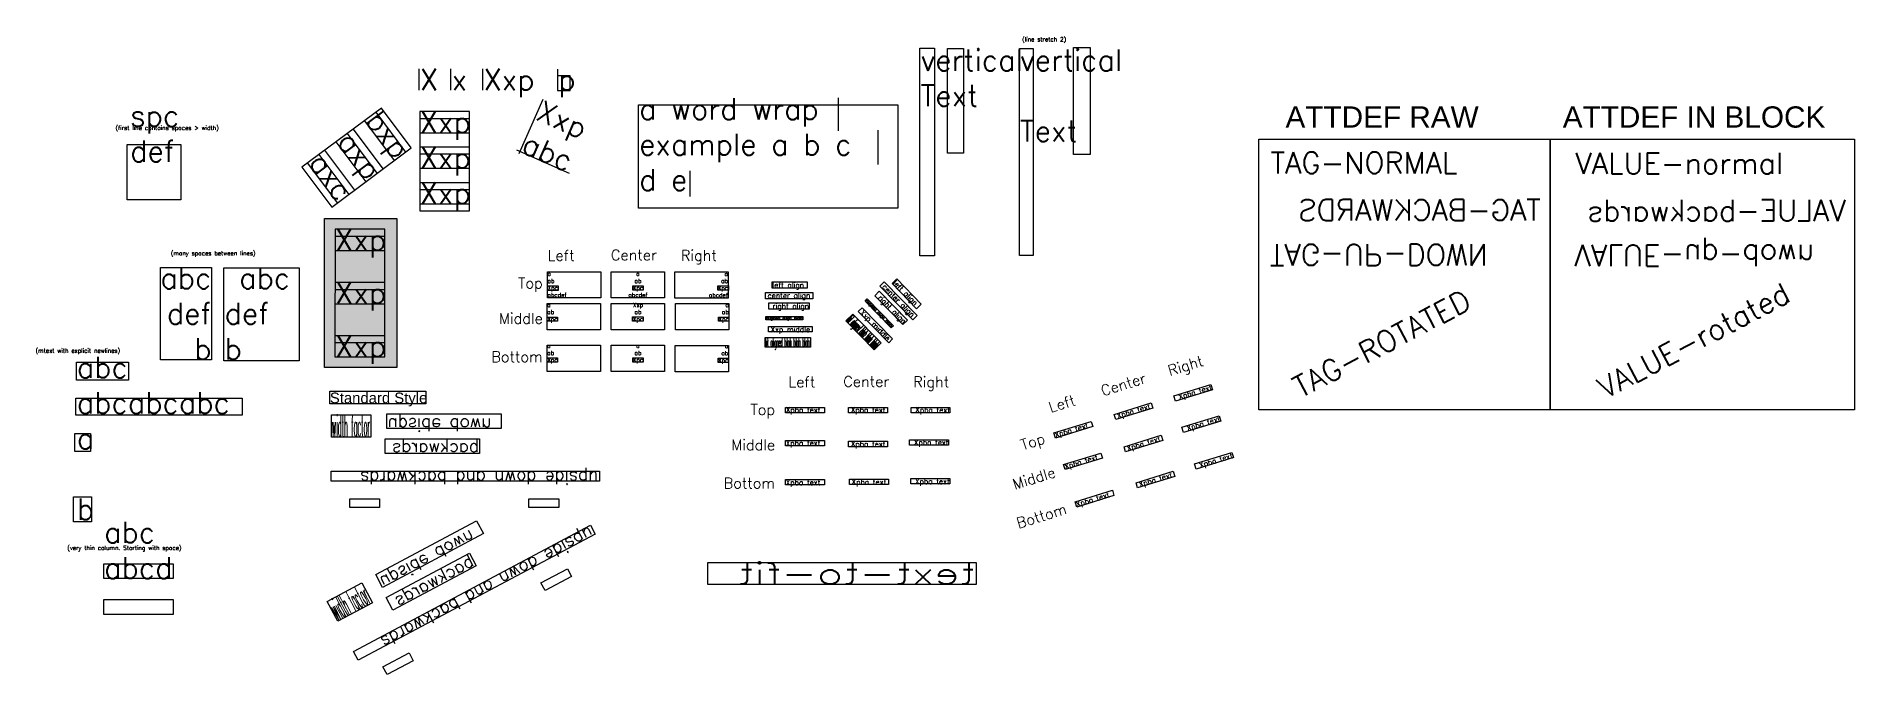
# Model space of a CAD drawing. Header units: millimetres. Extents: x -144 to 8402, y -130 to 2871.
import ezdxf
from ezdxf.enums import TextEntityAlignment as Align

# ---------------------------------------------------------------- set-up
doc = ezdxf.new("R2010")
doc.units = ezdxf.units.MM
doc.styles.add('Simplex_100', font='simplex.shx', dxfattribs={"height": 100})
doc.styles.get("Standard").update_dxf_attribs({"font": ''})
doc.styles.get('Standard').set_extended_font_data('Arial')

# ---------------------------------------------------------------- blocks, each defined once
blk = doc.blocks.new('att_block')
at = {"style": 'Simplex_100'}
blk.add_attdef('TAG-NORMAL', (-1.475025712014016, 1078.575177555836), '', height=100, dxfattribs=at)
for tag, p, text_generation_flag in [('TAG-BACKWARDS', (1269.472584706861, 856.293675022608), 2), ('TAG-UP-DOWN', (-3.85405151989471, 745.1529237559944), 4)]:
    blk.add_attdef(tag, p, '', height=100, dxfattribs=dict(at, text_generation_flag=text_generation_flag))
blk.add_attdef('TAG-ROTATED', (139.097379222062, 20.09183437225602), '', height=100, rotation=27.80854687511411, dxfattribs=at)

msp = doc.modelspace()

# ---------------------------------------------------------------- linework, layer by layer
for p, q in [((1653.190211758417, 2718.019383275966), (1653.190211758417, 2618.002991055706)), ((1802.865402314086, 2617.682527475733), (1803.272339502802, 2717.86771115919)), ((1951.63615210783, 2717.729453607566), (1951.63615210783, 2617.71306138731)), ((2305.150072475592, 2717.039275707832), (2305.150072475592, 2617.022883487573)), ((2365.191951517335, 2684.714847859196), (2305.150072475592, 2684.714847859196)), ((2365.191951517335, 2617.15366612324), (2365.191951517335, 2684.845630494863)), ((2235.516038779858, 2573.826227947068), (2123.737926882964, 2318.202630071866)), ((2305.150072475592, 2617.022883487573), (2365.191951517335, 2617.022883487573)), ((3623.534053281395, 2581.275684746421), (3623.534053281395, 2426.217731892853)), ((1478.012195330531, 2534.114612543703), (1103.868043120194, 2255.954170286041)), ((1451.275995463029, 2514.237372352996), (1590.803231695316, 2327.196590573919)), ((1617.538588124937, 2347.140425051236), (1478.012195330531, 2534.114612543703)), ((1657.89470049368, 2517.715283910026), (1657.140669542595, 2051.500194377849)), ((1657.840817726582, 2484.399729620753), (1891.190563171374, 2484.399729620753)), ((1891.190563171374, 2517.75442669744), (1657.89470049368, 2517.715283910026)), ((1891.190563171374, 2051.500194377849), (1891.190563171374, 2517.75442669744)), ((1457.121335177443, 2227.473603009311), (1317.17545807251, 2415.075586444917)), ((1344.028527752924, 2435.107231742928), (1483.974404857857, 2247.505248307323)), ((1397.772125154332, 2474.304493315119), (1537.289548063068, 2287.276866614276)), ((1657.857229838041, 2417.636725667168), (1891.190563171374, 2417.636725667168)), ((3810.245953819696, 2430.524899372345), (3810.245953819696, 2268.288340656131)), ((1183.795078693046, 2315.376559843501), (1323.644640432444, 2127.903690276656)), ((1210.51804517825, 2335.243961571009), (1350.335404643824, 2147.814260195788)), ((1243.813920225128, 2068.352186850435), (1617.538588124937, 2347.140425051236)), ((1263.149656784452, 2375.827944912222), (1403.600736685691, 2187.54872075624)), ((1657.140669542595, 2351.121418272958), (1891.190563171374, 2351.121418272958)), ((1891.190563171374, 2317.619863613412), (1657.140669542595, 2317.619863613412)), ((2112.647097745043, 2337.691338536231), (2360.44606407499, 2227.146823010428)), ((1103.868043120194, 2255.954170286041), (1243.813920225128, 2068.352186850435)), ((1130.173522205489, 2275.511187689462), (1270.087700126091, 2087.951698037716)), ((1656.295752470493, 2250.848232767395), (1891.190563171374, 2250.848232767395)), ((2926.815103930356, 2239.437225841006), (2926.815103930356, 2117.400878067175)), ((1657.301750394173, 2151.096004777393), (1891.190563171374, 2151.096004777393)), ((1657.355606491389, 2184.395069159028), (1891.190563171374, 2184.395069159028)), ((1657.140669542595, 2051.500194377849), (1891.190563171374, 2051.500194377849)), ((1657.193684257101, 2084.279034336955), (1891.190563171374, 2084.279034336955)), ((1259.465069924726, 1964.886525660386), (1258.71103897364, 1364.123455108875)), ((1259.411187157628, 1931.570971371113), (1492.760932602419, 1931.570971371113)), ((1492.760932602419, 1964.9256684478), (1259.465069924726, 1964.886525660386)), ((1492.760932602419, 1364.123455108875), (1492.760932602419, 1964.9256684478)), ((1259.427599269086, 1864.807967417528), (1492.760932602419, 1864.807967417528)), ((1492.760932602419, 1714.143119425495), (1258.71103897364, 1714.143119425495)), ((1257.866121901539, 1680.708548061867), (1492.760932602419, 1680.708548061867)), ((1258.925975922435, 1614.210901798287), (1492.760932602419, 1614.210901798287)), ((1258.872119825218, 1464.860281767949), (1492.760932602419, 1464.860281767949)), ((1258.764053688146, 1431.166016055231), (1492.760932602419, 1431.166016055231)), ((1258.71103897364, 1364.123455108875), (1492.760932602419, 1364.123455108875))]:
    msp.add_line(p, q)
for points in [[(4007.244404792273, 2815.090483302732), (4076.279791227572, 2815.090483302732), (4076.279791227572, 1839.318099752687), (4007.244404792273, 1839.318099752687)], [(4137.28780652861, 2813.485600837248), (4212.745100510048, 2813.485600837248), (4212.745100510048, 2322.389629054647), (4137.28780652861, 2322.389629054647)], [(4476.042857755789, 2813.485600837248), (4540.261826829897, 2813.485600837248), (4540.261826829897, 1840.922989756476), (4476.042857755789, 1840.922989756476)], [(4729.707766980735, 2818.300263310312), (4808.376001436833, 2818.300263310312), (4808.376001436833, 2315.970069039489), (4729.707766980735, 2315.970069039489)], [(2685.665795860739, 2549.68980593309), (3905.038151264839, 2549.68980593309), (3905.038151264839, 2062.980126954515), (2685.665795860739, 2062.980126954515)], [(283.0215795545591, 2362.712010013021), (533.7509706405253, 2362.712010013021), (533.7509706405253, 2102.446415267385), (283.0215795545591, 2102.446415267385)], [(5601.849092861962, 2387.769115087826), (6971.13995550185, 2387.769115087826), (6971.13995550185, 1114.505223504429), (5601.849092861962, 1114.505223504429)], [(6971.13995550185, 2387.769115087826), (8401.702132138707, 2387.769115087826), (8401.702132138707, 1114.505223504429), (6971.13995550185, 1114.505223504429)], [(438.2950187145469, 1784.641125551439), (678.2906207911946, 1784.641125551439), (678.2906207911946, 1350.491366253103), (438.2950187145469, 1350.491366253103)], [(737.1816518812265, 1782.7299147673), (1090.184108297664, 1782.7299147673), (1090.184108297664, 1345.9778952466), (737.1816518812265, 1345.9778952466)], [(2257.407628213671, 1764.570596261084), (2507.956414125072, 1764.570596261084), (2507.956414125072, 1641.032635749288), (2257.407628213671, 1641.032635749288)], [(2557.780505483937, 1764.570596261084), (2808.329291395337, 1764.570596261084), (2808.329291395337, 1641.032635749288), (2557.780505483937, 1641.032635749288)], [(2856.107983649026, 1764.201292994531), (3106.656769560427, 1764.201292994531), (3106.656769560427, 1640.663332482735), (2856.107983649026, 1640.663332482735)], [(3314.014118120012, 1717.547304911544), (3479.036056100216, 1717.547304911544), (3479.036056100216, 1686.51099614194), (3314.014118120012, 1686.51099614194)], [(3840.576114960332, 1717.355439563543), (3996.195272755276, 1558.684287184006), (3974.986845666379, 1537.883798171137), (3819.367687871434, 1696.554950550674)], [(3899.319845023907, 1730.307496510282), (4014.869399203248, 1612.491790665526), (3992.711347557137, 1590.759942854296), (3877.161793377796, 1708.575648699052)], [(2257.881940800732, 1697.841068217888), (2307.449253654036, 1697.841068217888), (2307.449253654036, 1676.792581860993), (2257.881940800732, 1676.792581860993)], [(2707.907319736089, 1677.509768640502), (2659.003560813976, 1677.509768640502), (2659.003560813976, 1698.187819758136), (2707.907319736089, 1698.187819758136)], [(3108.265806788409, 1677.20877992697), (3058.583385054568, 1677.20877992697), (3058.583385054568, 1697.491532024776), (3108.265806788409, 1697.491532024776)], [(3282.128320675389, 1666.538702477699), (3504.375608330959, 1666.538702477699), (3504.375608330959, 1636.832512503897), (3282.128320675389, 1636.832512503897)], [(3761.19900918188, 1636.529010596386), (3883.855644634176, 1510.748248695222), (3873.521718833211, 1500.744995775757), (3750.865083380913, 1626.525757676921)], [(3817.235444278699, 1672.767539003437), (3950.179554200165, 1537.216136321344), (3928.654585592195, 1516.105194375689), (3795.71047567073, 1651.656597057782)], [(2256.267150985223, 1614.623686966545), (2506.815936896623, 1614.623686966545), (2506.815936896623, 1491.085726454749), (2256.267150985223, 1491.085726454749)], [(2305.329020321809, 1531.381712967221), (2256.267150985223, 1531.381712967221), (2256.267150985223, 1551.516487251955), (2305.329020321809, 1551.516487251955)], [(2557.780505483937, 1614.623686966545), (2808.329291395337, 1614.623686966545), (2808.329291395337, 1491.085726454749), (2557.780505483937, 1491.085726454749)], [(2657.824904147104, 1551.846288084587), (2707.437766416834, 1551.846288084587), (2707.437766416834, 1531.292466977334), (2657.824904147104, 1531.292466977334)], [(2859.689934839766, 1614.623686966545), (3110.238720751166, 1614.623686966545), (3110.238720751166, 1491.085726454749), (2859.689934839766, 1491.085726454749)], [(3061.497928661089, 1551.468151641925), (3110.238720751166, 1551.468151641925), (3110.238720751166, 1531.388565286235), (3061.497928661089, 1531.388565286235)], [(3284.158919656697, 1553.651343703894), (3458.364294888151, 1553.651343703894), (3458.364294888151, 1538.890839328934), (3284.158919656697, 1538.890839328934)], [(3297.61808474192, 1618.654101681728), (3487.482033747236, 1618.654101681728), (3487.482033747236, 1588.504538775993), (3297.61808474192, 1588.504538775993)], [(3693.797874194572, 1565.339031570755), (3826.393760064524, 1429.582378240643), (3793.445506612034, 1397.267875092483), (3660.849620742084, 1533.024528422596)], [(3736.534278449238, 1594.612051487919), (3879.940650611883, 1448.393201238139), (3862.053240053453, 1430.849849945291), (3718.646867890807, 1577.068700195071)], [(3280.264941724713, 1456.008778727558), (3493.780166929719, 1456.008778727558), (3493.780166929719, 1409.858865192625), (3280.264941724713, 1409.858865192625)], [(3296.908846882407, 1506.31330153912), (3501.714461417798, 1506.31330153912), (3501.714461417798, 1481.25878835147), (3296.908846882407, 1481.25878835147)], [(2256.267150985223, 1419.146818467988), (2506.815936896623, 1419.146818467988), (2506.815936896623, 1295.608857956192), (2256.267150985223, 1295.608857956192)], [(2557.780505483937, 1419.146818467988), (2808.329291395337, 1419.146818467988), (2808.329291395337, 1295.608857956192), (2557.780505483937, 1295.608857956192)], [(2857.688537754222, 1418.146477889904), (3108.237323665623, 1418.146477889904), (3108.237323665623, 1294.608517378109), (2857.688537754222, 1294.608517378109)], [(44.14174398970499, 1339.008190444308), (288.630112267565, 1339.008190444308), (288.630112267565, 1255.465216842358), (44.14174398970499, 1255.465216842358)], [(2256.267150985223, 1359.362272415079), (2304.703489812571, 1359.362272415079), (2304.703489812571, 1339.254462646421), (2256.267150985223, 1339.254462646421)], [(2707.937806500237, 1339.198309814369), (2658.907510908527, 1339.198309814369), (2658.709451070963, 1359.577083947118), (2707.739746662674, 1359.577083947118)], [(3108.237323665623, 1337.946220010992), (3059.677363325719, 1337.946220010992), (3059.677363325719, 1358.302085235618), (3108.237323665623, 1358.302085235618)], [(1235.026078838535, 1203.486571312837), (1686.727127864729, 1203.486571312837), (1686.727127864729, 1142.862665179693), (1235.026078838535, 1142.862665179693)], [(5201.739713386239, 1180.409930143041), (5375.998451517936, 1234.060364740901), (5383.597728241831, 1209.377612726957), (5209.338990110135, 1155.727178129097)], [(41.00727797084618, 1169.833670976879), (822.5341825557732, 1169.833670976879), (822.5341825557732, 1090.46785228458), (41.00727797084618, 1090.46785228458)], [(3377.062990177222, 1126.515987027727), (3560.544993352042, 1126.515987027727), (3560.544993352042, 1100.689890657812), (3377.062990177222, 1100.689890657812)], [(3673.325239795405, 1126.515987027727), (3856.312462407134, 1126.515987027727), (3856.312462407134, 1100.689890657812), (3673.325239795405, 1100.689890657812)], [(3966.958713340113, 1126.515987027727), (4149.289393555458, 1126.515987027727), (4149.289393555458, 1100.689890657812), (3966.958713340113, 1100.689890657812)], [(4921.105656009312, 1094.008873285541), (5095.991870819034, 1147.85249415823), (5103.591147542927, 1123.169742144286), (4928.704932733206, 1069.326121271598)], [(1242.161951306223, 1091.510655273149), (1426.981189182496, 1091.510655273149), (1426.981189182496, 986.6669630409887), (1242.161951306223, 986.6669630409887)], [(1503.127975605129, 1096.147364534854), (2040.338527446592, 1096.147364534854), (2040.338527446592, 1027.693437193848), (1503.127975605129, 1027.693437193848)], [(4637.959200823887, 1006.834304374908), (4813.3182918192, 1060.823513429515), (4820.917568543094, 1036.140761415572), (4645.558477547781, 982.1515523609653)], [(5239.621572999976, 1033.128769773471), (5414.517459872733, 1086.975368461739), (5422.116736596628, 1062.292616447795), (5247.220849723871, 1008.446017759527)], [(35.71046727997237, 1003.651040283854), (109.8928234574123, 1003.651040283854), (109.8928234574123, 920.1080666819034), (35.71046727997237, 920.1080666819034)], [(1495.636991334941, 978.4921722401831), (1938.675178369399, 978.4921722401831), (1938.675178369399, 910.0382448991776), (1495.636991334941, 910.0382448991776)], [(3377.062990177222, 971.1902127950034), (3560.232786630553, 971.1902127950034), (3560.232786630553, 945.6396037720267), (3377.062990177222, 945.6396037720267)], [(3673.082171496417, 967.5046752983023), (3856.443850676857, 967.5046752983023), (3856.443850676857, 941.6785789283877), (3673.082171496417, 941.6785789283877)], [(3959.826325055285, 974.6084344671107), (4142.8236677554, 974.6084344671107), (4142.8236677554, 948.7823380971957), (3959.826325055285, 948.7823380971957)], [(4967.662106054756, 941.9656120100861), (5142.906199906406, 995.9194159722352), (5150.505476630298, 971.236663958292), (4975.261382778651, 917.2828599961437)], [(4683.663496348876, 858.3849409153122), (4858.724202293147, 912.2822837723461), (4866.242417421307, 887.8628230344075), (4691.181711477036, 833.9654801773736)], [(5298.511478112208, 861.1228482681436), (5474.306688911648, 915.2463290228617), (5481.905965635541, 890.563577008918), (5306.110754836101, 836.4400962541997)], [(1240.882221839669, 826.3953351016796), (2502.577924511354, 826.3953351016796), (2502.577924511354, 779.3332573033751), (1240.882221839669, 779.3332573033751)], [(3377.062990177222, 787.7411568956278), (3560.518835383768, 787.7411568956278), (3560.518835383768, 761.9150605257126), (3377.062990177222, 761.9150605257126)], [(3677.119302156619, 789.0134342791142), (3859.932887456827, 789.0134342791142), (3859.932887456827, 763.6190340070815), (3677.119302156619, 763.6190340070815)], [(3965.496726274461, 792.8891330513343), (4149.435051016822, 792.8891330513343), (4149.435051016822, 767.0630366814194), (3965.496726274461, 767.0630366814194)], [(5024.041196699125, 772.5642552190272), (5198.761461276213, 826.3567836633088), (5206.233712294734, 802.0866161753733), (5031.513447717644, 748.294087731092)], [(30.48636351745881, 706.0292175920896), (114.0721177514788, 706.0292175920896), (114.0721177514788, 588.0247756854076), (30.48636351745881, 588.0247756854076)], [(1328.770017435056, 696.9769069889593), (1467.806225203954, 696.9769069889593), (1467.806225203954, 655.6539749054983), (1328.770017435056, 655.6539749054983)], [(2169.781635978719, 696.2204625749513), (2311.075727884155, 696.2204625749513), (2311.075727884155, 655.3404823716878), (2169.781635978719, 655.3404823716878)], [(4737.643010734193, 683.0573385901284), (4912.977101797853, 737.0388507153734), (4920.576378521747, 712.3560987014298), (4745.242287458085, 658.3745865761852)], [(1346.105286098636, -20.26497154951699), (2459.75554474538, 572.7435845070011), (2481.875153095552, 531.2036989374826), (1368.224894448808, -61.80485711903543)], [(1450.79359546098, 341.0926776488702), (1924.968682797141, 593.5865658116398), (1957.14265669824, 533.1649176065544), (1482.967569362079, 280.6710294437846)], [(1499.480611668711, 233.72213433265), (1890.533375450453, 441.954147023881), (1922.707349351552, 381.5324988187958), (1531.65458556981, 173.3004861275647)], [(172.6386926444611, 391.7530536011799), (498.3711723482411, 391.7530536011799), (498.3711723482411, 321.8948354956119), (172.6386926444611, 321.8948354956119)], [(2227.192448122483, 301.4259234754791), (2351.907307388903, 367.8354430155191), (2371.12127314992, 331.7522571645763), (2246.4064138835, 265.3427376245363)], [(4273.139790916153, 293.5190185889896), (3011.409031042429, 293.5190185889896), (3011.409031042429, 397.4744158485519), (4273.139790916153, 397.4744158485519)], [(1222.628221207294, 214.3436070296722), (1385.761052386767, 301.2103445103453), (1435.038549655382, 208.668850769356), (1271.905718475909, 121.8021132886828)], [(172.6206789157295, 223.5057708542372), (499.0125347532157, 223.5057708542372), (499.0125347532157, 152.9885046592935), (172.6206789157295, 152.9885046592935)], [(1484.508310781334, -93.18956896674194), (1607.23022258243, -27.84127568650115), (1626.652379791133, -64.31543812150119), (1503.930467990038, -129.663731401742)]]:
    msp.add_lwpolyline(points, close=True)

# ---------------------------------------------------------------- block references
msp.add_blockref('att_block', (7089.754744312428, 1145.436041642)).add_auto_attribs({'TAG-UP-DOWN': 'VALUE-up-down', 'TAG-ROTATED': 'VALUE-rotated', 'TAG-BACKWARDS': 'VALUE-backwards', 'TAG-NORMAL': 'VALUE-normal'})

# ---------------------------------------------------------------- texts
at = {"style": 'Simplex_100'}
for s, height, p in [('(line stretch 2)', 20, (4488.817654111234, 2847.17610147805)), ('(first line contains spaces > width)', 20, (227.5183216000696, 2430.977029871989)), ('(many spaces between lines)', 20, (487.8659541514862, 1841.684218077993)), ('Left', 50, (2258.790133445919, 1816.074683850911)), ('Center', 50, (2555.897813380733, 1818.061301616002)), ('Right', 50, (2884.680183217371, 1816.074683850911)), ('left align', 25, (3314.992442091547, 1689.210892754812)), ('(mtext with explicit newlines)', 20, (-147.9274678532601, 1383.793667408752)), ('Left', 50, (3390.334149606296, 1221.489427049843)), ('Center', 50, (3648.019652127173, 1223.476044814933)), ('Right', 50, (3976.802021963811, 1221.489427049843)), ('(very thin column. Starting with space)', 20, (1.107931123235174, 456.4096060164536))]:
    msp.add_text(s, height=height, dxfattribs=at).set_placement(p)
for s, height, p in [('Top', 50, (2235.705846512729, 1686.084739531371)), ('Middle', 50, (2235.705846512729, 1520.02891970844)), ('right align', 25, (3487.251705322982, 1589.998261399696)), ('Bottom', 50, (2235.705846512729, 1339.968384560472)), ('Top', 50, (3327.827685259169, 1091.499482730302)), ('Middle', 50, (3327.827685259169, 925.4436629073712)), ('Bottom', 50, (3327.827685259169, 745.3831277594031))]:
    msp.add_text(s, height=height, dxfattribs=at).set_placement(p, align=Align.RIGHT)
for s, height, rotation, p in [('left align', 25, 314.4436325050769, (3879.774386159, 1709.76767154828)), ('Right', 50, 17.11244853087239, (5183.201506932771, 1274.075184831129)), ('Center', 50, 17.11244853087239, (4868.390068033046, 1179.230304613872)), ('Left', 50, 17.11244853087239, (4622.697091158641, 1101.508197242965))]:
    msp.add_text(s, height=height, rotation=rotation, dxfattribs=at).set_placement(p)
msp.add_text('center align', height=25, dxfattribs=at).set_placement((3392.799838583311, 1639.997236064009), align=Align.CENTER)
msp.add_text('aligned align blah', height=12.95792096683523, rotation=314.2224926522487, dxfattribs=at).set_placement((3752.201292435068, 1626.887639697097), (3871.840001780707, 1503.957047539828), align=Align.ALIGNED)
for s, height, rotation, p in [('right align', 25, 314.4436325050769, (3929.559735782156, 1517.315550353572)), ('Top', 50, 17.11244853087239, (4601.207122539638, 958.8806229169247)), ('Middle', 50, 17.11244853087239, (4650.068712319713, 800.1762425702267)), ('Bottom', 50, 17.11244853087239, (4703.051161314045, 628.0871481559223))]:
    msp.add_text(s, height=height, rotation=rotation, dxfattribs=at).set_placement(p, align=Align.RIGHT)
msp.add_text('center align', height=25, rotation=314.4436325050769, dxfattribs=at).set_placement((3899.120106584565, 1619.758127304779), align=Align.CENTER)
msp.add_text('aligned align blah', height=12.90961996794668, dxfattribs=at).set_placement((3284.836180972535, 1540.098204370256), (3455.734959595829, 1540.098204370256), align=Align.ALIGNED)
at = {"style": 'Simplex_100', "width": 0.2314736705229227}
msp.add_text('fit aligned blah blah blah', height=41.45887507515481, rotation=314.5149292260172, dxfattribs=at).set_placement((3662.923323790244, 1533.827229839492), (3793.321390102767, 1401.202336349621), align=Align.FIT)
at = {"style": 'Simplex_100'}
msp.add_text('Xxp middle', height=25, rotation=314.4436325050769, dxfattribs=at).set_placement((3796.292638791469, 1509.85174389372), align=Align.MIDDLE)
at = {"style": 'Simplex_100', "width": 0.2599248389285532}
msp.add_text('fit aligned blah blah blah', height=41.45887507515481, dxfattribs=at).set_placement((3281.14388321865, 1411.901421372236), (3489.996736095314, 1411.901421372236), align=Align.FIT)
at = {"style": 'Simplex_100'}
msp.add_text('Xxp middle', height=25, dxfattribs=at).set_placement((3399.265827836592, 1489.627384596983), align=Align.MIDDLE)
msp.add_text('Xpba text', height=25, rotation=17.11244853087239, dxfattribs=at).set_placement((5375.978634344856, 1234.76211057548), align=Align.TOP_RIGHT)
msp.add_text('Xpba text', height=25, dxfattribs=at).set_placement((3377.980924457821, 1127.192497110538), align=Align.TOP_LEFT)
msp.add_text('Xpba text', height=25, dxfattribs=at).set_placement((3764.927931291797, 1127.192497110538), align=Align.TOP_CENTER)
msp.add_text('Xpba text', height=25, dxfattribs=at).set_placement((4149.476941001601, 1127.192497110538), align=Align.TOP_RIGHT)
msp.add_text('Xpba text', height=25, rotation=17.11244853087239, dxfattribs=at).set_placement((5008.453952800975, 1121.609340724896), align=Align.TOP_CENTER)
at = {"style": 'Simplex_100', "width": 0.2}
msp.add_text('width factor', height=100, dxfattribs=at).set_placement((1243.915239996197, 990.0833227518242))
at = {"style": 'Simplex_100'}
for s, text_generation_flag, p in [('upside down', 4, (1507.297841265833, 1073.70742606991)), ('backwards', 2, (1935.567949204471, 917.5885492330627)), ('upside down and backwards', 6, (2496.878068249389, 823.800557403734))]:
    msp.add_text(s, height=58.39749658275742, dxfattribs=dict(at, text_generation_flag=text_generation_flag)).set_placement(p)
msp.add_text('Xpba text', height=25, rotation=17.11244853087239, dxfattribs=at).set_placement((4638.637435607665, 1007.750965061157), align=Align.TOP_LEFT)
msp.add_text('Xpba text', height=25, rotation=17.11244853087239, dxfattribs=at).set_placement((5418.467624119897, 1075.065781976806), align=Align.MIDDLE_RIGHT)
msp.add_text('Xpba text', height=25, dxfattribs=at).set_placement((3377.741341962508, 958.5751311817377), align=Align.MIDDLE_LEFT)
msp.add_text('Xpba text', height=25, dxfattribs=at).set_placement((3765.134548654824, 954.6986936556514), align=Align.MIDDLE_CENTER)
msp.add_text('Xpba text', height=25, dxfattribs=at).set_placement((4143.09458292046, 962.0637681584758), align=Align.MIDDLE_RIGHT)
msp.add_text('Xpba text', height=25, rotation=17.11244853087239, dxfattribs=at).set_placement((5059.407376496739, 956.8127887744758), align=Align.MIDDLE_CENTER)
msp.add_text('Xpba text', height=25, rotation=17.11244853087239, dxfattribs=at).set_placement((4688.023779194383, 846.5279438772277), align=Align.MIDDLE_LEFT)
msp.add_text('Xpba text', height=25, rotation=17.11244853087239, dxfattribs=at).set_placement((5483.212162522375, 882.5446307538095), align=Align.BOTTOM_RIGHT)
msp.add_text('Xpba text', height=25, dxfattribs=at).set_placement((3377.741341962508, 753.6734834377463), align=Align.BOTTOM_LEFT)
msp.add_text('Xpba text', height=25, dxfattribs=at).set_placement((3768.853754278153, 756.0764022742732), align=Align.BOTTOM_CENTER)
msp.add_text('Xpba text', height=25, dxfattribs=at).set_placement((4148.323862652289, 759.0147505428668), align=Align.BOTTOM_RIGHT)
msp.add_text('Xpba text', height=25, rotation=17.11244853087239, dxfattribs=at).set_placement((5121.406137861838, 768.0780524028924), align=Align.BOTTOM_CENTER)
msp.add_text('Xpba text', height=25, rotation=17.11244853087239, dxfattribs=at).set_placement((4748.315675425446, 650.6974751113447), align=Align.BOTTOM_LEFT)
for s, text_generation_flag, p in [('upside down', 4, (1465.021152423128, 323.2456823603734)), ('upside down and backwards', 6, (2455.944070224022, 567.7742893173536)), ('backwards', 2, (1916.416005394991, 386.7364357744011))]:
    msp.add_text(s, height=58.39749658275742, rotation=28.03489209232101, dxfattribs=dict(at, text_generation_flag=text_generation_flag)).set_placement(p)
at = {"style": 'Simplex_100', "text_generation_flag": 2, "width": 1.5}
msp.add_text('text-to-fit', height=100, dxfattribs=at).set_placement((4270.621336326672, 295.6119270883919))
at = {"style": 'Simplex_100', "width": 0.2}
msp.add_text('width factor', height=100, rotation=28.03489209232101, dxfattribs=at).set_placement((1271.847558544109, 125.6416643466247))
at = {"style": 'Simplex_100'}
for s, width, heights, insert, char_height, attachment_point in [('vertical\\PText', 1170.066941715115, [627.5075569389064], (4011.655765948253, 2809.43893331339), 100, 1), ('X', 86.47421666845366, [0], (1657.956251725807, 2717.727336589698), 100, 1), ('x', 0.0210836213409493, [0], (1807.888382900017, 2717.691951178837), 100, 1), ('p', 0.0367325728966534, [0], (2307.993506796552, 2717.902126953613), 100, 1), ('a word wrap example a b c d e', 1217.828758992508, [515.8209055441853], (2688.192266549584, 2579.783481531604), 100, 1), ('                       spc                       def', 375.0425161308194, [457.7267518331476], (295.9263634883281, 2547.839036974598), 100, 1), (' abc      def                       b', 360.1617244432873, [0], (678.222248980659, 1784.827723619615), 100, 3), (' abc     def            b', 360.1617244432873, [0], (739.9760566629482, 1784.827723619615), 100, 1), ('a\\Pab\\PXpc\\Pabcdef', 249.8489551780949, [123.7822798415568], (2257.881940800732, 1764.814915590845), 20, 1), ('a\\Pab\\PXpc\\Pabcdef', 249.8489551780949, [123.7822798415568], (2683.179295660045, 1764.814915590845), 20, 2), ('a\\Pab\\PXpc\\Pabcdef', 249.8489551780949, [123.7822798415568], (3106.431251414182, 1764.445612324292), 20, 3), ('a\\Pab\\PXpc', 249.8489551780949, [123.7822798415568], (2256.741463572284, 1571.534672962973), 20, 4), ('Xxp\\Pab\\PXpc', 249.8489551780949, [188.8512074454713], (2683.179295660045, 1571.534672962973), 20, 5), ('a\\Pab\\PXpc', 249.8489551780949, [123.7822798415568], (3110.013202604922, 1571.534672962973), 20, 6), ('a\\Pab\\PXpc', 249.8489551780949, [123.7822798415568], (2256.741463572284, 1332.724471131083), 20, 7), ('a\\Pab\\PXpc', 249.8489551780949, [123.7822798415568], (2683.179295660045, 1332.724471131083), 20, 8), ('a\\Pab\\PXpc', 249.8489551780949, [123.7822798415568], (3108.011805519378, 1331.724130552999), 20, 9), ('\\Pabc  \\Pabcabcabc\\Pa\\P\\Pb', 360.1617244432873, [0], (45.26480838027054, 1531.657933648663), 100, 1), (' abc\\Pabcd', 83.47565242968267, [0], (173.7497513071648, 589.3281388171526), 100, 1)]:
    msp.add_mtext_dynamic_manual_height_columns(s, width=width, gutter_width=500, heights=heights, dxfattribs=dict(at, insert=insert, char_height=char_height, attachment_point=attachment_point))
at = {"insert": (4478.848742025235, 2809.43893331339), "char_height": 100, "attachment_point": 1, "line_spacing_factor": 2, "style": 'Simplex_100'}
msp.add_mtext_dynamic_manual_height_columns('vertical\\PText', width=1170.066941715115, gutter_width=500, heights=[627.5075569389064], dxfattribs=at)
at = {"char_height": 100, "attachment_point": 1, "style": 'Simplex_100'}
for s, insert in [('Xxp', (1957.361438604223, 2717.874238630954)), ('Xxp^JXxp^JXxp', (1657.857229838041, 2517.670227396427))]:
    msp.add_mtext(s, dxfattribs=dict(at, insert=insert))
at = {"insert": (2236.060066515477, 2573.744660715452), "char_height": 100, "attachment_point": 1, "rotation": 336.35186080407817, "style": 'Simplex_100'}
msp.add_mtext_dynamic_manual_height_columns('Xxp^Jabc', width=2.181033879291135, gutter_width=499.9999999999998, heights=[0], dxfattribs=at)
at = {"insert": (1477.953675521465, 2534.117706311416), "char_height": 100, "attachment_point": 1, "rotation": 306.72191778240995, "style": 'Simplex_100'}
msp.add_mtext('bxp^Jaxp^Jaxc', dxfattribs=at)
at = {"attachment_point": 1}
for s, width, gutter_width, insert, char_height in [('ATTDEF RAW', 1002.188754193198, 12.5, (5726.663807413614, 2541.881748486917), 100), ('ATTDEF IN BLOCK', 1325.238611038596, 12.5, (7029.876292651564, 2541.881748486917), 100), ('Standard Style', 566.3821378430966, 500, (1234.939240235164, 1196.425607100072), 50)]:
    msp.add_mtext_dynamic_manual_height_columns(s, width=width, gutter_width=gutter_width, heights=[0], dxfattribs=dict(at, insert=insert, char_height=char_height))
at = {"insert": (1259.427599269086, 1964.841469146787), "char_height": 100, "attachment_point": 1, "line_spacing_factor": 1.5, "style": 'Simplex_100', "bg_fill": 17, "box_fill_scale": 1.5, "bg_fill_color": 168, "bg_fill_transparency": 0}
msp.add_mtext('Xxp^JXxp^JXxp', dxfattribs=at)
at = {"style": 'Simplex_100'}
msp.add_attdef('TAG-NORMAL', (5656.075602773489, 2227.022070579522), 'VALUE-normal', height=100, dxfattribs=at)
for tag, p, s, text_generation_flag in [('TAG-BACKWARDS', (6927.023213192363, 2004.740568046294), 'VALUE-backwards', 2), ('TAG-UP-DOWN', (5653.696576965608, 1893.59981677968), 'VALUE-up-down', 4)]:
    msp.add_attdef(tag, p, s, height=100, dxfattribs=dict(at, text_generation_flag=text_generation_flag))
msp.add_attdef('TAG-ROTATED', (5796.648007707565, 1168.538727395942), 'VALUE-rotated', height=100, rotation=27.80854687511411, dxfattribs=at)

doc.saveas('drawing.dxf')
